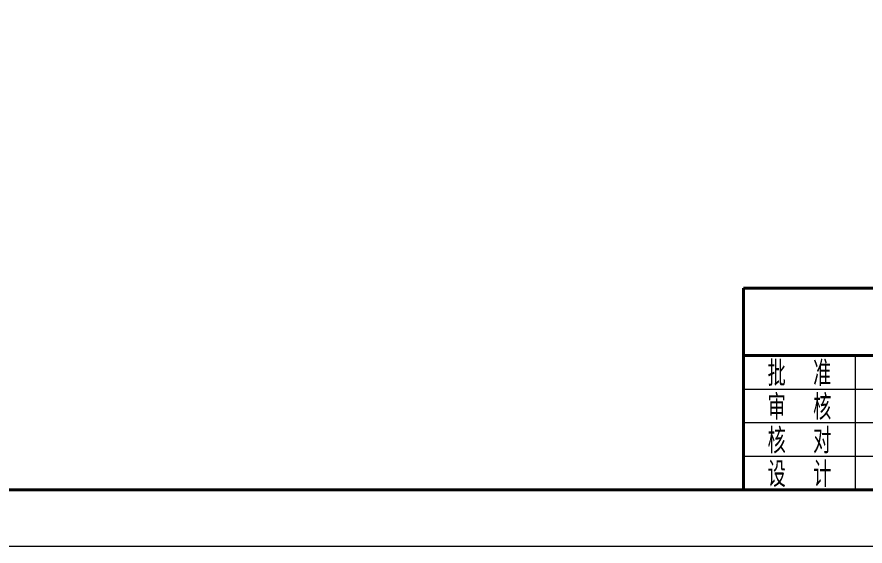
# Model space of a CAD drawing. Header units: millimetres. Extents: x 52110 to 400893, y -153728 to 31997.
# Drawn here: x 181237 to 186078, y -29932 to -26913 of the extents above; entities that cross this region are included whole.
import ezdxf
from ezdxf.enums import TextEntityAlignment as Align

# ---------------------------------------------------------------- set-up
doc = ezdxf.new("R2010")
doc.units = ezdxf.units.MM
doc.header["$LTSCALE"] = 500
for name, color, linetype, lineweight in [('SHI', 7, 'Continuous', 40), ('WEN', 3, 'Continuous', 20), ('XI', 2, 'Continuous', 20)]:
    doc.layers.add(name, color=color, linetype=linetype, lineweight=lineweight)
doc.styles.add('GB', font='gbenor.shx', dxfattribs={"bigfont": 'gbcbig.shx'})

msp = doc.modelspace()

# ---------------------------------------------------------------- linework, layer by layer
at = {"layer": 'SHI'}
for p, q in [((185384.12386, -28460.18051), (185384.12386, -29612.18051)), ((185384.12386, -28460.18051), (191144.12385, -28460.18051)), ((185384.12386, -28844.18051), (191144.12385, -28844.18051))]:
    msp.add_line(p, q, dxfattribs=at)
msp.add_lwpolyline([(160616.12385, -29612.18051), (191144.12385, -29612.18051), (191144.12385, -11244.18051), (160616.12385, -11244.18051)], close=True, dxfattribs=at)
at = {"layer": 'XI'}
for p, q in [((186024.12386, -29612.18051), (186024.12386, -28844.18051)), ((185384.12386, -29036.18051), (187304.12386, -29036.18051)), ((185384.12386, -29228.18051), (187304.12386, -29228.18051)), ((185384.12386, -29420.18051), (188712.12386, -29420.18051))]:
    msp.add_line(p, q, dxfattribs=at)
msp.add_lwpolyline([(159816.12385, -29932.18051), (191464.12385, -29932.18051), (191464.12385, -10924.18051), (159816.12385, -10924.18051)], close=True, dxfattribs=at)

# ---------------------------------------------------------------- texts
at = {"layer": 'WEN', "style": 'GB'}
for s, p in [('批  准', (185704.12386, -28940.18051)), ('审  核', (185704.12386, -29132.18051)), ('核  对', (185704.12386, -29324.18051)), ('设  计', (185704.12386, -29516.18051))]:
    msp.add_text(s, height=144, dxfattribs=at).set_placement(p, align=Align.MIDDLE)

doc.saveas('drawing.dxf')
